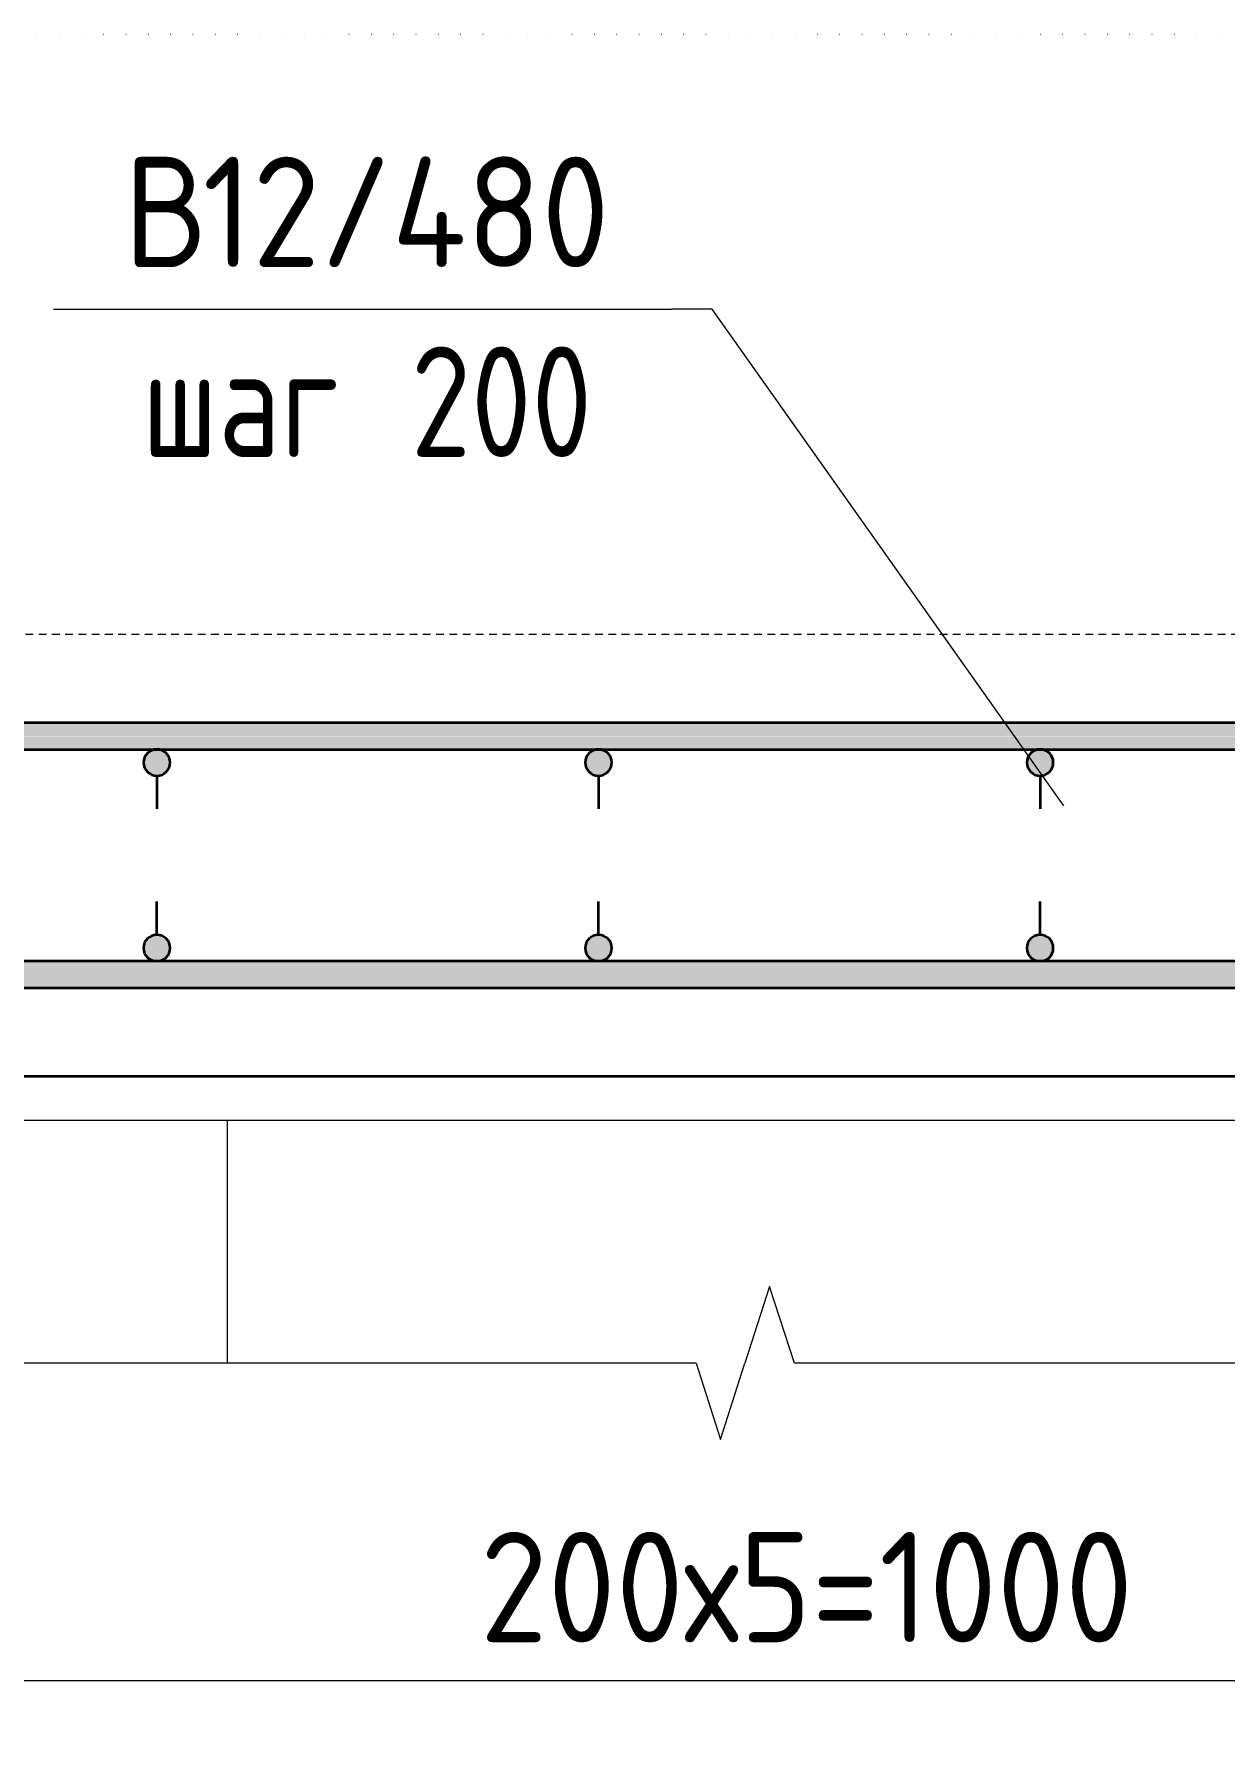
# Model space of a CAD drawing. Header units: millimetres. Extents: x 23200 to 49062, y -2858 to 35213.
# Drawn here: x 24373 to 24912, y 31311 to 32087 of the extents above; entities that cross this region are included whole.
import ezdxf

# ---------------------------------------------------------------- set-up
doc = ezdxf.new("R2010")
doc.units = ezdxf.units.MM
doc.linetypes.add('01 Штриховая _4 мм_', pattern=[6, 3.5, -2.5])
doc.linetypes.add('04 Пунктир 10мм', pattern=[10, 0, -10])
for name, color, linetype, lineweight in [('AA_Dim', 7, 'Continuous', 9), ('AA_Dim-20', 7, 'Continuous', 9), ('AA_Linii', 7, 'Continuous', 9), ('AA_Oformlenie', 7, 'Continuous', 9), ('AA_Razrez', 7, 'Continuous', 9), ('AA_Vinoska', 7, 'Continuous', 9), ('AF_Perekritie_Опалубка', 253, 'Continuous', 20), ('AF_Stena_Опалубка', 253, 'Continuous', 20), ('KR_Armatura', 7, 'Continuous', 20), ('KR_Armatura_Tonkie', 7, 'Continuous', 20), ('KR_Fundament', 7, 'Continuous', 20)]:
    doc.layers.add(name, color=color, linetype=linetype, lineweight=lineweight)
doc.styles.add('ISOCPEUR_1', font='isocpeur.ttf', dxfattribs={"width": 0.9, "height": 50})
doc.styles.add('ISOCPEUR_2', font='isocpeur.ttf', dxfattribs={"width": 0.8, "height": 50})
doc.dimstyles.new('00_Точн_3_знака__прозр_', dxfattribs={"dimscale": 304.8, "dimtxt": 49.799059, "dimasz": 0.111549, "dimexe": 0.098425, "dimexo": 0.065617, "dimgap": 0.006562, "dimtad": 1, "dimdec": 3, "dimrnd": 0.001, "dimdsep": 46, "dimtxsty": 'ISOCPEUR_1', "dimblk1": 'OBLIQUE', "dimblk2": 'OBLIQUE', "dimsah": 1, "dimcen": 0.09, "dimdle": 0.098425, "dimazin": 0, "dimtfac": 1, "dimtdec": 4, "dimtix": 1, "dimtmove": 0, "dimatfit": 3, "dimfxl": 1, "dimtvp": 1, "dimtolj": 1, "dimtzin": 0, "dimlwd": 18, "dimlwe": 18, "dimarcsym": 2})

# ---------------------------------------------------------------- blocks, each defined once
blk = doc.blocks.new('350_Хомут прямоугольный верт _НесАрм_РабПлоск_ - 350_Хомут прямоугольный верт _НесАрм_РабПлоск_-3805022-Схема армирования стен входной группы на отм_ -1_700 в_о А_1-Б_1_5-7')
at = {"layer": 'KR_Armatura_Tonkie', "lineweight": 35}
h = blk.add_hatch(color=256, dxfattribs=at)
h.paths.add_polyline_path([(25316.06, 31769), (25310.06, 31775), (23947.06, 31774.8), (23947.06, 31769), (25300.77, 31769)])
h.paths.add_polyline_path([(25339.12, 31769), (25403.06, 31769), (25403.06, 31775), (25321.86, 31774.8), (25316.06, 31769), (25319.94, 31769)])
h = blk.add_hatch(color=256, dxfattribs=at)
h.paths.add_polyline_path([(25185.71, 31763), (25310.27, 31763.2), (25316.06, 31769), (23947.06, 31768.83), (23947.17, 31765.6), (23947.38, 31765.64), (23952.31, 31765.5), (23953.13, 31766), (23952.51, 31767.59), (23950.67, 31768.68), (23951.93, 31768.54), (23955.87, 31767.39), (23959.36, 31766.6), (23960.2, 31766.2), (23963.04, 31765.69), (23964.41, 31765.17), (23965.41, 31764.24), (23968.28, 31763.2), (23970.22, 31763), (25166.53, 31763)])
h.paths.add_polyline_path([(25398.23, 31763), (25403.06, 31763.2), (25403.06, 31769), (25316.15, 31768.91), (25322.06, 31763), (25396.65, 31763)])
h.paths.add_polyline_path([(23947.06, 31763), (23950.35, 31763.36), (23950.3, 31763.8), (23948.76, 31764.76), (23947.06, 31765.38), (23947.06, 31763.2)])
h = blk.add_hatch(color=256, dxfattribs=at)
h.paths.add_polyline_path([(25051.47, 31661), (25335.55, 31661.2), (25333.45, 31661.48), (25329.32, 31662.55), (25325.57, 31663.04), (25318.56, 31665.43), (25317.77, 31665.54), (25314.75, 31667), (23947.06, 31666.8), (23947.06, 31661), (25032.29, 31661)])
h.paths.add_polyline_path([(25337.06, 31661), (25403.06, 31661), (25403.06, 31667), (25337.06, 31666.8), (25337.06, 31664), (25334.82, 31664.32), (25332.42, 31664), (25332.27, 31663.81), (25337.06, 31662.41)])
blk.add_hatch(color=256, dxfattribs=at).paths.add_polyline_path([(25185.71, 31655), (25403.06, 31655.2), (25403.06, 31661), (23947.06, 31661), (23947.06, 31655), (25032.29, 31655)])
for p, q in [((25403.06, 31775), (23947.06, 31775)), ((23947.06, 31763), (25403.06, 31763)), ((25403.06, 31667), (23947.06, 31667)), ((23947.06, 31655), (25403.06, 31655))]:
    blk.add_line(p, q, dxfattribs=at)
blk = doc.blocks.new('265_Выпуск П одной длины _НесАрм_РабПлоск_ - В1 _d12_-3835162-Схема армирования стен входной группы на отм_ -1_700 в_о А_1-Б_1_5-7')
at = {"layer": 'KR_Armatura_Tonkie', "lineweight": 35}
for points in [[(-12, 0), (-11.8, -1.55), (-11.2, -3), (-10.24, -4.24), (-9, -5.2), (-7.55, -5.8), (-6, -6), (-4.45, -5.8), (-3, -5.2), (-1.76, -4.24), (-0.8, -3), (-0.2, -1.55), (0, 0), (-0.2, 1.55), (-0.8, 3), (-1.76, 4.24), (-3, 5.2), (-4.45, 5.8), (-6.54, 5.93), (-7.55, 5.8), (-9, 5.2), (-10.24, 4.24), (-11.2, 3), (-11.8, 1.55)], [(72, 0), (72.2, -1.55), (72.8, -3), (73.76, -4.24), (75, -5.2), (76.45, -5.8), (78, -6), (79.55, -5.8), (81, -5.2), (82.24, -4.24), (83.2, -3), (83.8, -1.55), (84, 0), (83.8, 1.55), (83.2, 3), (82.24, 4.24), (81, 5.2), (79.55, 5.8), (78, 6), (76.45, 5.8), (75, 5.2), (73.76, 4.24), (72.8, 3), (72.2, 1.55)]]:
    blk.add_hatch(color=256, dxfattribs=at).paths.add_polyline_path(points)
at = {"layer": 'KR_Armatura'}
for centre in [(-6, 0), (78, 0)]:
    blk.add_circle(centre, 6, dxfattribs=at)
at = {"layer": 'KR_Armatura_Tonkie', "lineweight": 35}
for p, q in [((0, 0), (15, 0)), ((72, 0), (57, 0))]:
    blk.add_line(p, q, dxfattribs=at)
for centre, start, end in [((-6, 0), 360, 180), ((-6, 0), 180, 360), ((78, 0), 360, 180), ((78, 0), 180, 360)]:
    blk.add_arc(centre, 6, start, end, dxfattribs=at)
blk = doc.blocks.new('011_Прямоугольник обрыва _ЭлУзла_ - 011_Прямоугольник обрыва _ЭлУзла_-3874543-Схема армирования стен входной группы на отм_ -1_700 в_о А_1-Б_1_5-7')
at = {"layer": 'AA_Oformlenie'}
for p, q in [((1035.91, -3212.5), (0, -3212.5)), ((3151.72, -3212.5), (1080.43, -3212.5))]:
    blk.add_line(p, q, dxfattribs=at)
blk = doc.blocks.new('DIMBLOCK4-Схема армирования стен входной группы на отм_ -1_700 в_о А_1-Б_1_5-7')
at = {"layer": 'AA_Dim-20', "lineweight": 18}
for p, q in [((24228.06, 31647), (24228.06, 31311.18)), ((24228.06, 31341.18), (24228.06, 31647)), ((25228.06, 31647), (25228.06, 31311.18)), ((25228.06, 31341.18), (25228.06, 31647)), ((24228.06, 31341.18), (25258.06, 31341.18))]:
    blk.add_line(p, q, dxfattribs=at)
at = {"layer": 'AA_Dim-20', "lineweight": 30}
for p, q in [((24228.06, 31341.18), (24245.06, 31358.18)), ((25228.06, 31341.18), (25245.06, 31358.18)), ((24228.06, 31341.18), (24211.06, 31324.18)), ((25228.06, 31341.18), (25211.06, 31324.18))]:
    blk.add_line(p, q, dxfattribs=at)
at = {"layer": 'AA_Dim-20', "color": 0, "lineweight": 18, "insert": (24574.35, 31408.5), "char_height": 50, "width": 368.8961, "attachment_point": 1, "line_spacing_factor": 1.149209, "style": 'ISOCPEUR_1'}
blk.add_mtext('200х5=1000', dxfattribs=at)
blk = doc.blocks.new('_Oblique')
at = {"color": 0, "linetype": 'ByBlock', "lineweight": -2}
blk.add_line((-0.5, -0.5), (0.5, 0.5), dxfattribs=at)
blk = doc.blocks.new('042_М_Арматуры - Диам длина поз _ Комментарий-2260297-Схема армирования стен входной группы на отм_ -1_700 в_о А_1-Б_1_5-7')
at = {"layer": 'AA_Vinoska'}
blk.add_line((-7, 0), (7, 0), dxfattribs=at)

msp = doc.modelspace()

# ---------------------------------------------------------------- linework, layer by layer
at = {"layer": 'AA_Linii'}
for p, q in [((23860.0618, 31595), (27839.8788, 31595)), ((24460.0616, 31595), (25860.0616, 31595)), ((24460.0616, 31485), (24460.0616, 31595))]:
    msp.add_line(p, q, dxfattribs=at)
at = {"layer": 'AA_Razrez', "linetype": '04 Пунктир 10мм'}
msp.add_line((23212.1725, 32086.9349), (26135.2369, 32086.9349), dxfattribs=at)
at = {"layer": 'AA_Vinoska'}
for p, q in [((24679.5819, 31962.3599), (24661.2521, 31962.3599)), ((24838.7625, 31737.3541), (24679.5819, 31962.3599)), ((24705.5925, 31519.6601), (24694.3307, 31485)), ((24716.8542, 31485), (24705.5925, 31519.6601)), ((24672.3307, 31485), (24683.3307, 31450.359)), ((24683.3307, 31450.359), (24694.3307, 31485))]:
    msp.add_line(p, q, dxfattribs=at)
at = {"layer": 'AF_Perekritie_Опалубка', "lineweight": 35}
msp.add_line((23880.0618, 31615), (25570.0611, 31615), dxfattribs=at)
at = {"layer": 'AF_Stena_Опалубка', "linetype": '01 Штриховая _4 мм_'}
for p, q in [((25470.0621, 31815), (23880.0616, 31815)), ((23880.0616, 31615), (25470.0621, 31615))]:
    msp.add_line(p, q, dxfattribs=at)
at = {"layer": 'KR_Fundament'}
msp.add_line((23880.0618, 31615), (25470.0611, 31615), dxfattribs=at)

# ---------------------------------------------------------------- block references
at = {"layer": 'AA_Oformlenie'}
msp.add_blockref('011_Прямоугольник обрыва _ЭлУзла_ - 011_Прямоугольник обрыва _ЭлУзла_-3874543-Схема армирования стен входной группы на отм_ -1_700 в_о А_1-Б_1_5-7', (23636.4236, 34697.5), dxfattribs=at)
at = {"layer": 'AA_Vinoska', "xscale": 19.99999999999999, "yscale": 19.99999999999999, "zscale": 19.99999999999999}
msp.add_blockref('042_М_Арматуры - Диам длина поз _ Комментарий-2260297-Схема армирования стен входной группы на отм_ -1_700 в_о А_1-Б_1_5-7', (24521.2521, 31962.3599), dxfattribs=at)
at = {"layer": 'KR_Armatura_Tonkie', "lineweight": 35}
msp.add_blockref('350_Хомут прямоугольный верт _НесАрм_РабПлоск_ - 350_Хомут прямоугольный верт _НесАрм_РабПлоск_-3805022-Схема армирования стен входной группы на отм_ -1_700 в_о А_1-Б_1_5-7', (0, 0), dxfattribs=at)
at = {"layer": 'KR_Armatura_Tonkie', "lineweight": 35, "rotation": 89.9999999999999}
for p in [(24428.0611, 31679), (24628.0611, 31679), (24828.0611, 31679)]:
    msp.add_blockref('265_Выпуск П одной длины _НесАрм_РабПлоск_ - В1 _d12_-3835162-Схема армирования стен входной группы на отм_ -1_700 в_о А_1-Б_1_5-7', p, dxfattribs=at)

# ---------------------------------------------------------------- texts
at = {"layer": 'AA_Vinoska', "char_height": 50, "attachment_point": 1}
for s, insert, width, style in [('\\fISOCPEUR|b0|i0|c204|p34|;\\W.9;В', (24413.0849, 32031.4419), 43.291125, 'ISOCPEUR_1'), ('12/480', (24448.8037, 32031.4419), 226.556887, 'ISOCPEUR_1'), (' 200', (24517.5933, 31945.4609), 133.4008, 'ISOCPEUR_2'), ('шаг', (24421.2849, 31945.4609), 116.7257, 'ISOCPEUR_2')]:
    msp.add_mtext(s, dxfattribs=dict(at, insert=insert, width=width, style=style))

# ---------------------------------------------------------------- dimensions: what is measured, and where the dimension line sits
at = {"layer": 'AA_Dim', "lineweight": 18}
dim = msp.add_linear_dim(base=(25228.0611, 31341.1794), p1=(24228.0611, 31667), p2=(25228.0611, 31667), dimstyle='00_Точн_3_знака__прозр_', override={"dimpost": '200х5=<>', "dimfxl": 1000}, dxfattribs=at)
dim.commit()
dim.dimension.update_dxf_attribs({"geometry": 'DIMBLOCK4-Схема армирования стен входной группы на отм_ -1_700 в_о А_1-Б_1_5-7', "text_midpoint": (24728.0611, 31368.1794)})

doc.saveas('drawing.dxf')
